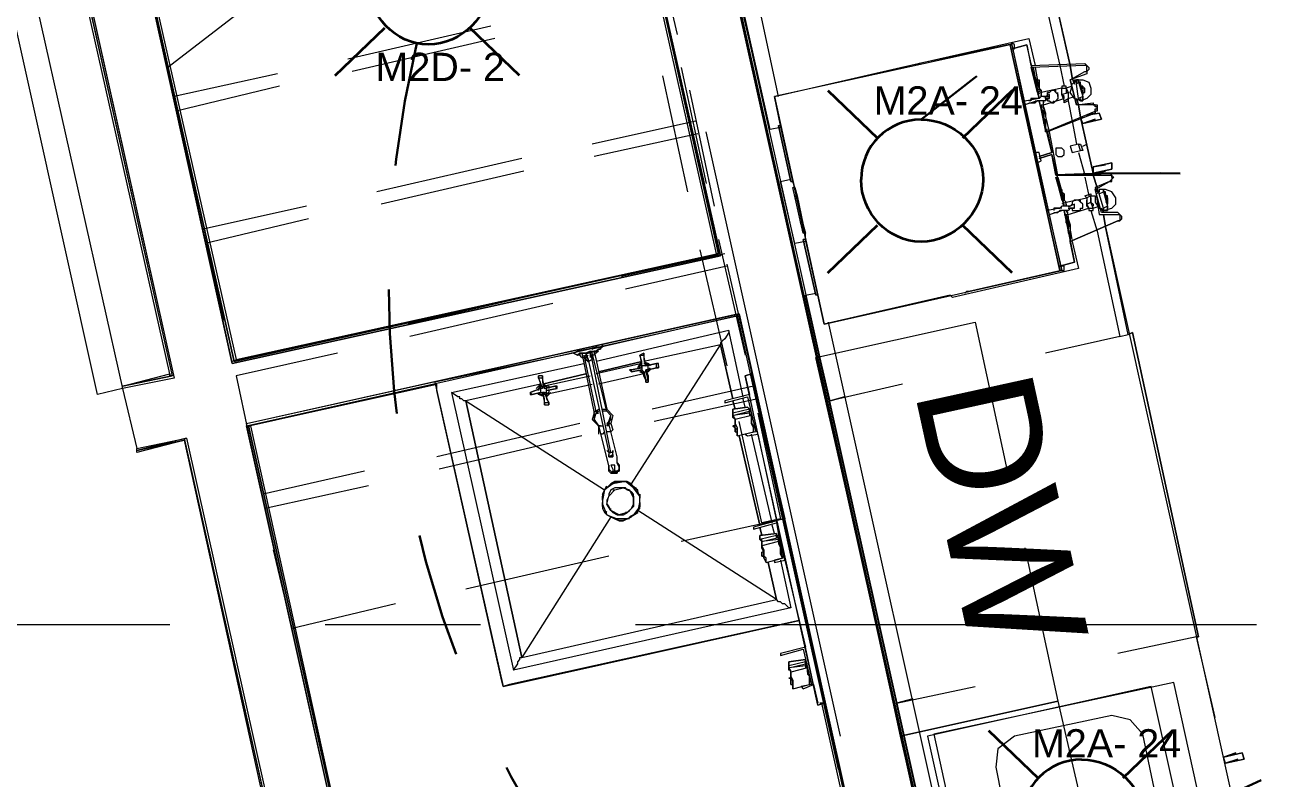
# Model space of a CAD drawing. Header units: millimetres. Extents: x 0.7 to 36.3, y 0.6 to 47.9.
# Drawn here: x 25.939 to 26.948, y 12.315 to 12.922 of the extents above; entities that cross this region are included whole.
import ezdxf

# ---------------------------------------------------------------- set-up
doc = ezdxf.new("R2010")
doc.units = ezdxf.units.MM
doc.header["$LTSCALE"] = 0.007
doc.linetypes.add('HIDDEN', pattern=[9.525, 6.35, -3.175])
doc.layers.add('Dotted', color=1, linetype='HIDDEN', lineweight=30, true_color=0xff0000)
doc.layers.add('PDF_Geometry', color=7, linetype='Continuous', true_color=0x777777)
doc.layers.add('PDF_Text', color=7, linetype='Continuous')
doc.styles.add('PDF Arial', font='arial.ttf')

msp = doc.modelspace()

# ---------------------------------------------------------------- linework, layer by layer
at = {"layer": 'Dotted', "linetype": 'HIDDEN', "lineweight": 30}
for centre, radius, start, end in [((27.3381, 12.0246), 1.0648, 83.4121, 129.5247), ((27.0757, 12.7131), 0.844, 166.6918, 217.6248), ((26.8446, 11.0871), 1.7158, 69.1438, 94.4849), ((26.7719, 12.6417), 0.3655, 280.6884, 331.1521)]:
    msp.add_arc(centre, radius, start, end, dxfattribs=at)
at = {"layer": 'PDF_Geometry', "lineweight": 18}
for points in [[(25.174, 13.4061), (25.1823, 13.3745), (25.469, 13.4378), (25.8606, 13.5244), (26.0589, 12.6378), (26.0173, 12.6295), (26.0289, 12.5812), (26.0689, 12.5895), (26.1789, 12.0962), (26.2273, 12.1062), (26.1173, 12.6012), (26.5139, 12.6895), (26.7322, 11.7045), (26.7856, 11.7162), (26.5606, 12.7245), (26.4023, 13.4345), (26.7639, 13.5145), (26.7489, 13.5844), (26.3873, 13.5028), (26.2039, 14.3344)], [(26.3823, 13.2545), (26.4989, 12.7361), (26.1056, 12.6495), (25.8989, 13.5844), (25.8506, 13.5728), (25.4823, 13.4911), (25.3373, 14.1411), (25.704, 14.2228), (25.684, 14.3128), (25.264, 14.2194), (25.284, 14.1294), (25.289, 14.1311), (25.434, 13.4811), (25.1706, 13.4228), (25.1723, 13.4178)]]:
    msp.add_lwpolyline(points, dxfattribs=at)
at = {"layer": 'PDF_Geometry', "lineweight": 9}
for points in [[(26.5473, 12.8395), (26.5389, 12.8378), (26.4056, 13.4328), (26.7656, 13.5128), (26.7639, 13.5128), (26.7639, 13.5145), (26.4039, 13.4345)], [(25.8973, 13.3611), (25.9223, 13.2528), (25.9423, 13.1611), (26.0589, 12.6378), (26.0173, 12.6295), (26.0173, 12.6312), (26.0556, 12.6412), (26.0556, 12.6395), (26.0573, 12.6395), (26.0173, 12.6312)], [(26.0323, 12.9845), (26.1056, 12.6495), (26.4989, 12.7361), (26.3823, 13.2545), (26.4973, 12.7378), (26.4956, 12.7378), (26.3806, 13.2528)], [(26.0339, 12.9861), (26.1089, 12.6528), (26.1073, 12.6512), (26.0323, 12.9861), (26.1073, 12.6512), (26.1089, 12.6528), (26.4956, 12.7378), (26.4973, 12.7378), (26.3823, 13.2545)], [(25.9406, 13.1611), (26.0573, 12.6395), (26.0556, 12.6395), (26.0556, 12.6412), (25.9406, 13.1528)], [(26.4089, 13.1595), (26.2706, 13.0528), (26.2689, 12.9745), (26.1939, 13.0728), (26.1923, 12.9945), (26.0539, 12.8878), (26.0673, 12.8245)], [(25.9423, 13.1528), (26.0573, 12.6395)], [(26.4423, 13.0078), (26.4639, 12.9145)], [(26.5456, 12.8645), (26.5306, 12.9345), (26.7589, 12.9845), (26.7806, 12.8895), (26.7822, 12.8795), (26.7839, 12.8745), (26.7822, 12.8795), (26.7806, 12.8895), (26.7606, 12.9778), (26.7522, 12.9761)], [(26.6939, 12.9628), (26.7522, 12.9761), (26.7722, 12.8895), (26.7756, 12.8728)], [(26.7789, 11.7395), (26.5156, 12.9311), (26.7806, 11.7412)], [(26.5156, 12.9311), (26.7789, 11.7429), (26.7789, 11.7412)], [(26.5389, 12.8378), (26.5173, 12.9311), (26.7822, 11.7429), (26.5673, 12.7045)], [(26.3139, 12.9211), (26.1989, 12.8945)], [(26.3173, 12.9111), (26.2023, 12.8845)], [(26.5589, 12.7911), (26.5573, 12.7961), (26.5473, 12.8411), (26.5423, 12.8645), (26.6439, 12.8878), (26.7472, 12.9111), (26.7522, 12.8895)], [(26.7339, 12.9028), (26.7356, 12.9028), (26.7356, 12.9045), (26.7356, 12.9061), (26.7339, 12.9078), (26.7322, 12.9061), (26.7306, 12.9061), (26.6589, 12.8911), (26.6556, 12.8895)], [(26.7339, 12.9061), (26.7322, 12.9061)], [(26.7522, 12.8195), (26.7339, 12.9061), (26.7339, 12.9078)], [(26.7506, 12.8878), (26.7556, 12.8628), (26.7456, 12.9061), (26.7339, 12.9028), (26.7456, 12.9061), (26.7489, 12.8895), (26.7922, 12.8911), (26.7939, 12.8895), (26.7956, 12.8878), (26.7956, 12.8861), (26.7939, 12.8845), (26.7939, 12.8828), (26.7806, 12.8778), (26.7856, 12.8578), (26.7989, 12.8595), (26.7989, 12.8578), (26.8006, 12.8578), (26.8022, 12.8578), (26.8022, 12.8561), (26.8022, 12.8545), (26.8022, 12.8528), (26.8006, 12.8528), (26.8006, 12.8511), (26.7622, 12.8361), (26.7656, 12.8195), (26.7556, 12.8161), (26.7656, 12.8195), (26.7556, 12.8611), (26.7606, 12.8361), (26.7606, 12.8378), (26.7606, 12.8361), (26.8006, 12.8528), (26.8006, 12.8545), (26.8022, 12.8545), (26.8022, 12.8561), (26.8006, 12.8561), (26.8006, 12.8578), (26.7989, 12.8578), (26.7856, 12.8578), (26.7806, 12.8778), (26.7922, 12.8845), (26.7939, 12.8845), (26.7939, 12.8861), (26.7939, 12.8878), (26.7939, 12.8895), (26.7922, 12.8895), (26.7489, 12.8878), (26.7539, 12.8678), (26.7572, 12.8695), (26.7572, 12.8678), (26.7539, 12.8661)], [(26.7339, 12.9028), (26.7339, 12.9028)], [(26.4673, 12.8878), (26.4873, 12.7945)], [(26.5556, 12.7961), (26.5456, 12.8411), (26.5473, 12.8411), (26.5423, 12.8645), (26.6439, 12.8878)], [(26.6439, 12.8878), (26.6439, 12.8878)], [(26.7522, 12.8878), (26.7556, 12.8695), (26.7556, 12.8711), (26.7539, 12.8761), (26.7539, 12.8778), (26.7539, 12.8795), (26.7539, 12.8778), (26.7556, 12.8778), (26.7556, 12.8761), (26.7556, 12.8711), (26.7572, 12.8695), (26.7572, 12.8678)], [(26.1423, 12.8828), (26.0589, 12.8645)], [(26.1439, 12.8728), (26.0606, 12.8528)], [(26.4523, 12.8811), (26.4723, 12.7878)], [(26.7539, 12.8795), (26.7539, 12.8795)], [(26.7539, 12.8795), (26.7539, 12.8795)], [(26.7772, 12.8711), (26.7772, 12.8728), (26.7739, 12.8728), (26.7739, 12.8711), (26.7572, 12.8678), (26.7572, 12.8645), (26.7572, 12.8661)], [(26.7822, 12.8745), (26.7856, 12.8778), (26.7906, 12.8778), (26.7956, 12.8761), (26.7972, 12.8711), (26.7972, 12.8661), (26.7939, 12.8628), (26.7889, 12.8611), (26.7839, 12.8628), (26.7806, 12.8678), (26.7822, 12.8728), (26.7772, 12.8711), (26.7772, 12.8695), (26.7772, 12.8678), (26.7789, 12.8678), (26.7789, 12.8661), (26.7789, 12.8645)], [(26.7889, 12.8628), (26.7889, 12.8611), (26.7872, 12.8628), (26.7856, 12.8745), (26.7856, 12.8761), (26.7839, 12.8761), (26.7839, 12.8778), (26.7856, 12.8778), (26.7856, 12.8761)], [(26.7872, 12.8778), (26.7856, 12.8778)], [(26.7856, 12.8745), (26.7872, 12.8761)], [(26.7906, 12.8728), (26.7889, 12.8711), (26.7906, 12.8711), (26.7906, 12.8728), (26.7889, 12.8728), (26.7889, 12.8745), (26.7889, 12.8761), (26.7872, 12.8761), (26.7872, 12.8778), (26.7872, 12.8761), (26.7906, 12.8645), (26.7906, 12.8628), (26.7906, 12.8611), (26.7906, 12.8628), (26.7906, 12.8645), (26.7906, 12.8661), (26.7906, 12.8678), (26.7906, 12.8695)], [(26.7906, 12.8678), (26.7922, 12.8678), (26.7922, 12.8695), (26.7922, 12.8711), (26.7906, 12.8711), (26.7906, 12.8728), (26.7889, 12.8728)], [(26.4739, 12.8695), (26.4939, 12.7761)], [(26.7472, 12.8595), (26.7489, 12.8595), (26.7506, 12.8595), (26.7522, 12.8595), (26.7506, 12.8595), (26.7522, 12.8595), (26.7539, 12.8611), (26.7439, 12.8578), (26.7439, 12.8611), (26.7539, 12.8628)], [(26.7506, 12.8628), (26.7489, 12.8628), (26.7489, 12.8611), (26.7472, 12.8611)], [(26.7639, 12.8628), (26.7639, 12.8661), (26.7606, 12.8645), (26.7589, 12.8645), (26.7572, 12.8645), (26.7556, 12.8628), (26.7539, 12.8628), (26.7522, 12.8628), (26.7539, 12.8628), (26.7522, 12.8628), (26.7506, 12.8628), (26.7522, 12.8628)], [(26.7606, 12.8611), (26.7622, 12.8628), (26.7639, 12.8628), (26.7622, 12.8628), (26.7606, 12.8628), (26.7606, 12.8611), (26.7589, 12.8611), (26.7572, 12.8611), (26.7556, 12.8611), (26.7539, 12.8611)], [(26.7556, 12.8711), (26.7556, 12.8711)], [(26.7572, 12.8578), (26.7589, 12.8578), (26.7756, 12.8628), (26.7756, 12.8645), (26.7739, 12.8661), (26.7739, 12.8678), (26.7739, 12.8695)], [(26.7606, 12.8628), (26.7606, 12.8645), (26.7589, 12.8645), (26.7622, 12.8645), (26.7639, 12.8645)], [(26.7606, 12.8628), (26.7606, 12.8628)], [(26.7622, 12.8645), (26.7622, 12.8661), (26.7622, 12.8678), (26.7639, 12.8678), (26.7656, 12.8695), (26.7672, 12.8695), (26.7689, 12.8678), (26.7706, 12.8661), (26.7706, 12.8645), (26.7706, 12.8628), (26.7689, 12.8611), (26.7672, 12.8595), (26.7672, 12.8611)], [(26.7689, 12.8678), (26.7689, 12.8695), (26.7672, 12.8695), (26.7656, 12.8695), (26.7639, 12.8678), (26.7622, 12.8678), (26.7622, 12.8661)], [(26.7622, 12.8628), (26.7622, 12.8611), (26.7639, 12.8611), (26.7656, 12.8595), (26.7672, 12.8595)], [(26.7706, 12.8645), (26.7706, 12.8661), (26.7706, 12.8678)], [(26.7739, 12.8661), (26.7789, 12.8678)], [(26.7756, 12.8611), (26.7789, 12.8628), (26.7839, 12.8645)], [(26.7989, 12.8078), (26.8089, 12.8095), (26.7989, 12.8078), (26.8139, 12.8111), (26.8139, 12.8061), (26.7989, 12.8028), (26.8089, 12.8045), (26.7989, 12.8028), (26.8139, 12.8061), (26.8139, 12.8111), (26.7989, 12.8078), (26.7989, 12.8028), (26.7889, 12.8478), (26.7872, 12.8578), (26.7856, 12.8628), (26.7872, 12.8578), (26.7889, 12.8478), (26.7989, 12.8028)], [(26.7906, 12.8645), (26.7872, 12.8628)], [(26.7889, 12.8711), (26.7906, 12.8711)], [(26.7906, 12.8678), (26.7906, 12.8678)], [(26.7439, 12.8578), (26.7439, 12.8611)], [(26.7522, 12.8595), (26.7539, 12.8611), (26.7522, 12.8595)], [(26.7522, 12.8611), (26.7539, 12.8611), (26.7556, 12.8611)], [(26.7606, 12.8395), (26.7606, 12.8411), (26.7606, 12.8428), (26.7606, 12.8445), (26.7589, 12.8478), (26.7589, 12.8495), (26.7589, 12.8511), (26.7589, 12.8528), (26.7572, 12.8545), (26.7572, 12.8561), (26.7589, 12.8561), (26.7589, 12.8578), (26.7589, 12.8611), (26.7589, 12.8595)], [(26.7606, 12.8461), (26.7606, 12.8378), (26.7606, 12.8395), (26.7606, 12.8411), (26.7606, 12.8428), (26.7606, 12.8445), (26.7589, 12.8478), (26.7589, 12.8495), (26.7589, 12.8511), (26.7589, 12.8528), (26.7572, 12.8545), (26.7572, 12.8561), (26.7589, 12.8495)], [(26.7706, 12.8011), (26.7639, 12.8361), (26.7589, 12.8561)], [(26.7639, 12.8611), (26.7639, 12.8611)], [(26.7789, 12.8611), (26.7822, 12.8445), (26.7856, 12.8261)], [(26.7889, 12.8611), (26.7906, 12.8611)], [(26.4789, 12.8445), (26.3956, 12.8261)], [(26.7589, 12.8478), (26.7589, 12.8461)], [(26.7589, 12.8445), (26.7589, 12.8428)], [(26.7606, 12.8478), (26.7606, 12.8478)], [(26.7606, 12.8478), (26.7606, 12.8478)], [(26.7906, 12.8428), (26.8006, 12.8461), (26.7906, 12.8428), (26.8056, 12.8461), (26.8039, 12.8511), (26.7939, 12.8495), (26.8039, 12.8511), (26.8056, 12.8461), (26.7906, 12.8428), (26.7889, 12.8478), (26.7906, 12.8478), (26.7889, 12.8478), (26.7906, 12.8478), (26.7889, 12.8478)], [(26.4806, 12.8345), (26.3973, 12.8161)], [(26.5956, 12.3495), (26.4873, 12.8361)], [(26.5456, 12.8411), (26.5556, 12.7961), (26.5573, 12.7961), (26.5673, 12.7495)], [(26.7606, 12.8378), (26.7606, 12.8378)], [(26.7872, 12.8261), (26.7889, 12.8261), (26.7906, 12.8211), (26.7889, 12.8211)], [(26.7906, 12.8245), (26.7939, 12.8261)], [(26.3389, 12.8145), (26.2223, 12.7878)], [(26.7689, 12.8011), (26.7656, 12.8178), (26.7556, 12.8145), (26.7656, 12.8178), (26.7756, 12.7761), (26.7689, 12.7995), (26.7739, 12.7811), (26.7756, 12.7811), (26.7772, 12.7795), (26.7739, 12.7778)], [(26.7872, 12.8195), (26.7922, 12.8011)], [(26.3406, 12.8045), (26.2256, 12.7778)], [(26.7539, 12.8111), (26.7739, 12.7245), (26.7722, 12.7245)], [(26.5673, 12.7478), (26.5589, 12.7461), (26.5473, 12.7961), (26.5556, 12.7978)], [(26.5589, 12.7461), (26.5473, 12.7961)], [(26.7706, 12.7995), (26.7756, 12.7811), (26.7739, 12.7861), (26.7739, 12.7878), (26.7739, 12.7895), (26.7739, 12.7878), (26.7756, 12.7861), (26.7756, 12.7811), (26.7772, 12.7795)], [(26.7922, 12.7995), (26.7956, 12.7845)], [(26.5656, 12.7545), (26.5573, 12.7911)], [(26.5656, 12.7611), (26.5639, 12.7611), (26.5589, 12.7845), (26.5606, 12.7845)], [(26.7739, 12.7895), (26.7739, 12.7895)], [(26.7739, 12.7895), (26.7739, 12.7895)], [(26.7772, 12.7778), (26.7772, 12.7761), (26.7772, 12.7795), (26.7939, 12.7828), (26.7939, 12.7778), (26.7956, 12.7745), (26.7956, 12.7728), (26.7989, 12.7728), (26.7989, 12.7745), (26.7972, 12.7795), (26.7972, 12.7845), (26.8006, 12.7845), (26.8006, 12.7795), (26.8039, 12.7745), (26.8072, 12.7728), (26.8139, 12.7745), (26.8172, 12.7778), (26.8172, 12.7828), (26.8139, 12.7878), (26.8089, 12.7895), (26.8039, 12.7895), (26.8022, 12.7861)], [(26.7972, 12.7828), (26.7972, 12.7811), (26.7972, 12.7795), (26.7989, 12.7778), (26.7989, 12.7761)], [(26.8072, 12.7895), (26.8039, 12.7895)], [(26.8106, 12.7761), (26.8072, 12.7745), (26.8039, 12.7861), (26.8039, 12.7878), (26.8039, 12.7895), (26.8039, 12.7878)], [(26.8039, 12.7861), (26.8072, 12.7878)], [(26.8089, 12.7828), (26.8106, 12.7845), (26.8089, 12.7845), (26.8089, 12.7861), (26.8089, 12.7878), (26.8072, 12.7878), (26.8072, 12.7895), (26.8072, 12.7878), (26.8106, 12.7761), (26.8106, 12.7745), (26.8106, 12.7728), (26.8106, 12.7745), (26.8106, 12.7761), (26.8106, 12.7778), (26.8106, 12.7795), (26.8089, 12.7795)], [(26.8089, 12.7845), (26.8089, 12.7845)], [(26.8106, 12.7795), (26.8106, 12.7811), (26.8106, 12.7828), (26.8106, 12.7845), (26.8089, 12.7845)], [(26.8089, 12.7828), (26.8089, 12.7828)], [(26.0773, 12.7778), (26.0989, 12.6845)], [(26.1656, 12.7761), (26.0823, 12.7578)], [(26.7972, 12.7728), (26.8022, 12.7561), (26.8206, 12.6712), (26.7606, 12.6578)], [(26.7839, 12.7745), (26.7839, 12.7778), (26.7806, 12.7761), (26.7789, 12.7761), (26.7772, 12.7761), (26.7739, 12.7761), (26.7722, 12.7745), (26.7622, 12.7728)], [(26.7639, 12.7695), (26.7739, 12.7728), (26.7722, 12.7728), (26.7739, 12.7728), (26.7722, 12.7728), (26.7706, 12.7711), (26.7722, 12.7728)], [(26.7739, 12.7745), (26.7722, 12.7745), (26.7706, 12.7745), (26.7722, 12.7745), (26.7706, 12.7745), (26.7689, 12.7745), (26.7672, 12.7745), (26.7672, 12.7728)], [(26.7789, 12.7745), (26.7822, 12.7745), (26.7839, 12.7745), (26.7806, 12.7745), (26.7789, 12.7728), (26.7772, 12.7728), (26.7756, 12.7728), (26.7739, 12.7728)], [(26.7756, 12.7695), (26.7789, 12.7695), (26.7956, 12.7745), (26.7939, 12.7761), (26.7939, 12.7778), (26.7939, 12.7795), (26.7939, 12.7811)], [(26.7756, 12.7811), (26.7756, 12.7811)], [(26.7806, 12.7495), (26.7806, 12.7511), (26.7806, 12.7528), (26.7806, 12.7545), (26.7789, 12.7578), (26.7789, 12.7595), (26.7789, 12.7611), (26.7772, 12.7628), (26.7772, 12.7661), (26.7772, 12.7678), (26.7789, 12.7678), (26.7789, 12.7695), (26.7772, 12.7728), (26.7789, 12.7711)], [(26.7906, 12.7761), (26.7906, 12.7778), (26.7889, 12.7795), (26.7872, 12.7811), (26.7856, 12.7811), (26.7839, 12.7811), (26.7822, 12.7795), (26.7822, 12.7778), (26.7806, 12.7761), (26.7789, 12.7761)], [(26.7806, 12.7761), (26.7789, 12.7761), (26.7806, 12.7761)], [(26.7806, 12.7745), (26.7789, 12.7745), (26.7806, 12.7745)], [(26.7822, 12.7745), (26.7822, 12.7728), (26.7839, 12.7728), (26.7856, 12.7728), (26.7872, 12.7728), (26.7889, 12.7728), (26.7889, 12.7745), (26.7906, 12.7745), (26.7906, 12.7761), (26.7906, 12.7778), (26.7889, 12.7795), (26.7889, 12.7811), (26.7872, 12.7811), (26.7856, 12.7811), (26.7839, 12.7811), (26.7822, 12.7795), (26.7822, 12.7778), (26.7806, 12.7761)], [(26.7822, 12.7728), (26.7839, 12.7728)], [(26.7872, 12.7728), (26.7872, 12.7728)], [(26.7939, 12.7778), (26.7972, 12.7795)], [(26.7956, 12.7745), (26.7989, 12.7745), (26.8039, 12.7761)], [(26.8072, 12.7745), (26.8072, 12.7728), (26.8072, 12.7745)], [(26.8072, 12.7728), (26.8106, 12.7728)], [(26.8106, 12.7811), (26.8089, 12.7811)], [(26.1673, 12.7661), (26.0839, 12.7461)], [(26.7672, 12.7711), (26.7689, 12.7711), (26.7706, 12.7711)], [(26.7789, 12.7595), (26.7789, 12.7578), (26.7806, 12.7511), (26.7806, 12.7528), (26.7806, 12.7545), (26.7789, 12.7578), (26.7789, 12.7595), (26.7789, 12.7611), (26.7772, 12.7628), (26.7772, 12.7661), (26.7772, 12.7678), (26.7789, 12.7611)], [(26.7822, 12.7495), (26.7789, 12.7678)], [(26.7789, 12.7661), (26.7789, 12.7661)], [(26.8206, 12.6712), (26.8272, 12.6728), (26.8089, 12.7595), (26.8072, 12.7695), (26.8089, 12.7595), (27.0222, 11.7979)], [(26.5673, 12.7511), (26.5673, 12.7545)], [(26.7789, 12.7561), (26.7789, 12.7545)], [(26.7806, 12.7578), (26.7806, 12.7578)], [(26.7806, 12.7578), (26.7806, 12.7578)], [(26.4973, 12.7495), (26.5189, 12.6562)], [(26.6839, 12.7045), (26.5823, 12.6812), (26.5773, 12.7045), (26.5673, 12.7495), (26.5656, 12.7495), (26.5756, 12.7045), (26.5656, 12.7495)], [(26.7822, 12.7478), (26.7872, 12.7261), (26.6856, 12.7028), (26.6839, 12.7045), (26.5823, 12.6812), (26.5773, 12.7045), (26.5756, 12.7045)], [(26.1073, 12.6512), (26.4973, 12.7378), (26.1073, 12.6512)], [(26.5023, 12.7378), (26.4189, 12.7195)], [(26.4823, 12.7411), (26.5039, 12.6478)], [(26.5039, 12.7278), (26.4223, 12.7095)], [(26.5039, 12.7295), (26.5256, 12.6362)], [(26.6956, 12.7061), (26.6972, 12.7078), (26.6989, 12.7078), (26.7722, 12.7245), (26.7739, 12.7245), (26.7756, 12.7245), (26.7756, 12.7261), (26.7756, 12.7278), (26.7739, 12.7278), (26.7722, 12.7278), (26.7739, 12.7278)], [(26.7739, 12.7245), (26.7739, 12.7245)], [(26.3623, 12.7078), (26.2473, 12.6812)], [(26.6456, 12.6328), (26.5873, 12.6195), (26.5673, 12.7045), (26.5756, 12.7061)], [(26.3639, 12.6978), (26.2489, 12.6712)], [(26.1173, 12.6012), (26.5123, 12.6895), (26.5123, 12.6878)], [(26.2273, 12.1062), (26.1173, 12.5995), (26.5123, 12.6878), (26.3956, 12.6612), (26.3989, 12.6628), (26.4039, 12.6628), (26.3989, 12.6628), (26.3923, 12.6612), (26.3839, 12.6595), (26.3806, 12.6578), (26.3839, 12.6595), (26.3923, 12.6612), (26.3856, 12.6595), (26.3806, 12.6578), (26.3839, 12.6562)], [(26.3356, 11.6262), (26.3089, 11.7412), (26.3339, 11.6262), (26.7306, 11.7145), (26.5956, 12.3228), (26.5139, 12.6878)], [(26.5956, 12.3228), (26.5939, 12.3228), (26.5123, 12.6895)], [(26.6039, 12.5312), (26.5756, 12.6545), (26.7039, 12.6828), (26.7306, 12.5595)], [(26.5856, 12.6828), (26.7939, 11.7462)], [(26.5173, 12.6228), (26.5056, 12.6762), (26.3989, 12.6512)], [(26.5056, 12.6762), (26.5056, 12.6745), (26.5023, 12.6695), (26.5006, 12.6678), (26.4989, 12.6662), (26.4989, 12.6645), (26.4373, 12.6512), (26.4406, 12.6495), (26.4423, 12.6478)], [(26.1889, 12.6695), (26.1056, 12.6512)], [(26.3539, 12.6328), (26.2939, 12.6195), (26.4056, 12.5478), (26.4073, 12.5495), (26.4106, 12.5528), (26.4139, 12.5545), (26.4173, 12.5545), (26.4206, 12.5545), (26.4239, 12.5545), (26.4273, 12.5528), (26.4989, 12.6645)], [(26.3889, 12.6578), (26.3906, 12.6578), (26.3923, 12.6578), (26.3939, 12.6595), (26.3956, 12.6595), (26.3973, 12.6595), (26.4006, 12.6595), (26.3973, 12.6595), (26.3923, 12.6578), (26.3873, 12.6578), (26.3839, 12.6562), (26.3873, 12.6578), (26.3889, 12.6578), (26.3856, 12.6578), (26.3839, 12.6562), (26.3856, 12.6578), (26.3923, 12.6578), (26.3989, 12.6595), (26.4006, 12.6612), (26.3989, 12.6595), (26.3973, 12.6595), (26.4073, 12.6128), (26.4123, 12.6078), (26.4106, 12.6012), (26.4123, 12.5962), (26.4106, 12.5945), (26.4089, 12.5945), (26.4073, 12.5945)], [(26.4039, 12.6645), (26.4023, 12.6612), (26.4006, 12.6612), (26.4023, 12.6612), (26.4023, 12.6628)], [(26.5473, 12.4912), (26.5556, 12.4528), (26.5539, 12.4528), (26.5506, 12.4562), (26.5489, 12.4562), (26.5473, 12.4578), (26.5456, 12.4578), (26.5439, 12.4595), (26.5373, 12.4895), (26.5439, 12.4595), (26.4323, 12.5312), (26.4339, 12.5328), (26.4339, 12.5362), (26.4339, 12.5395), (26.4339, 12.5428), (26.4323, 12.5462), (26.4323, 12.5478), (26.4289, 12.5495), (26.4273, 12.5528), (26.4989, 12.6645), (26.4373, 12.6512)], [(26.1906, 12.6578), (26.1089, 12.6395), (26.1289, 12.5462)], [(26.3806, 12.6578), (26.2689, 12.6345), (26.3239, 12.3895), (26.5623, 12.4428), (26.3289, 12.3912), (26.3239, 12.3895), (26.3223, 12.3962), (26.2706, 12.6278), (26.2706, 12.6328), (26.1189, 12.5995), (26.1206, 12.5995), (26.2289, 12.1078)], [(26.3873, 12.6545), (26.3856, 12.6562), (26.3839, 12.6562), (26.3806, 12.6578), (26.3789, 12.6578)], [(26.3873, 12.6578), (26.3973, 12.6095), (26.3956, 12.6045), (26.4006, 12.5995), (26.4006, 12.5928)], [(26.3906, 12.6562), (26.3889, 12.6545), (26.3873, 12.6545), (26.3906, 12.6545), (26.3923, 12.6562)], [(26.3889, 12.6578), (26.3889, 12.6578)], [(26.3889, 12.6562), (26.3989, 12.6095), (26.4006, 12.6095)], [(26.3923, 12.6512), (26.3923, 12.6528), (26.3906, 12.6578), (26.3923, 12.6528), (26.4089, 12.5778), (26.4106, 12.5778), (26.3956, 12.6528), (26.3923, 12.6512), (26.3956, 12.6528), (26.3939, 12.6595), (26.3939, 12.6545)], [(26.3906, 12.6578), (26.3939, 12.6595), (26.3906, 12.6578)], [(26.3939, 12.6595), (26.3939, 12.6578), (26.3923, 12.6578), (26.3906, 12.6578)], [(26.4006, 12.6595), (26.3989, 12.6578), (26.3973, 12.6578), (26.3973, 12.6562), (26.3939, 12.6562)], [(26.3956, 12.6595), (26.3956, 12.6595)], [(26.4073, 12.6012), (26.4089, 12.6012), (26.4106, 12.6012), (26.4089, 12.6012), (26.4073, 12.6012), (26.4089, 12.6028), (26.4106, 12.6078), (26.4073, 12.6112), (26.3956, 12.6578)], [(26.4323, 12.6462), (26.4356, 12.6512), (26.4006, 12.6428), (26.4356, 12.6512)], [(26.4373, 12.6578), (26.4339, 12.6562), (26.4356, 12.6478), (26.4356, 12.6462), (26.4273, 12.6445), (26.4256, 12.6445), (26.4273, 12.6445), (26.4356, 12.6462), (26.4356, 12.6478), (26.4356, 12.6512), (26.4339, 12.6562), (26.4373, 12.6562)], [(26.2823, 12.6262), (26.3889, 12.6495)], [(26.3556, 12.6328), (26.3906, 12.6412), (26.3556, 12.6328), (26.3606, 12.6312), (26.3606, 12.6295)], [(26.4356, 12.6495), (26.3989, 12.6412)], [(26.4356, 12.6428), (26.4373, 12.6428), (26.4373, 12.6412), (26.4006, 12.6328)], [(26.4256, 12.6445), (26.4273, 12.6428), (26.4356, 12.6445), (26.4273, 12.6428), (26.4273, 12.6445)], [(26.4339, 12.6445), (26.4356, 12.6428), (26.4373, 12.6428), (26.4373, 12.6412), (26.4339, 12.6428)], [(26.4389, 12.6478), (26.4373, 12.6478)], [(26.4373, 12.6428), (26.4373, 12.6428)], [(26.4389, 12.6428), (26.4406, 12.6428), (26.4406, 12.6445), (26.4423, 12.6462)], [(26.4423, 12.6445), (26.4389, 12.6412)], [(26.4473, 12.6462), (26.4473, 12.6495)], [(26.4489, 12.6478), (26.4489, 12.6495)], [(26.0173, 12.6312), (26.0573, 12.6395), (26.0173, 12.6312)], [(26.0173, 12.6312), (26.0173, 12.6312)], [(26.3506, 12.6295), (26.3539, 12.6328), (26.2939, 12.6195), (26.3389, 12.4128), (26.2939, 12.6195), (26.4056, 12.5478), (26.4039, 12.5445), (26.4039, 12.5412), (26.4039, 12.5395), (26.4039, 12.5362), (26.4039, 12.5328), (26.4056, 12.5295), (26.4073, 12.5278), (26.4106, 12.5262), (26.3389, 12.4128)], [(26.3556, 12.6395), (26.3523, 12.6395)], [(26.3573, 12.6295), (26.3573, 12.6312), (26.3556, 12.6312), (26.3556, 12.6295), (26.3539, 12.6295), (26.3539, 12.6345), (26.3523, 12.6378), (26.3523, 12.6395), (26.3523, 12.6378), (26.3556, 12.6295)], [(26.3523, 12.6278), (26.3523, 12.6295), (26.3539, 12.6312), (26.3556, 12.6312), (26.3939, 12.6395)], [(26.3556, 12.6378), (26.3523, 12.6378)], [(26.3573, 12.6228), (26.3523, 12.6245), (26.3523, 12.6262), (26.3539, 12.6245), (26.3556, 12.6245), (26.3573, 12.6245), (26.3956, 12.6328)], [(26.3523, 12.6295), (26.3539, 12.6312)], [(26.3656, 12.6312), (26.3673, 12.6295), (26.3673, 12.6312)], [(26.4406, 12.6362), (26.4389, 12.6362)], [(26.4389, 12.6345), (26.4406, 12.6345)], [(26.5256, 12.6312), (26.4439, 12.6128)], [(26.5773, 12.3745), (26.5189, 12.6395), (26.5223, 12.6245), (26.5023, 12.6195), (26.5023, 12.6178), (26.5206, 12.6228), (26.5273, 12.5945), (26.5189, 12.5928), (26.5206, 12.5912), (26.5289, 12.5928), (26.5439, 12.5228), (26.5256, 12.5178), (26.5256, 12.5162), (26.5439, 12.5212), (26.5489, 12.4928), (26.5423, 12.4912), (26.5423, 12.4895), (26.5506, 12.4912), (26.5673, 12.4212), (26.5473, 12.4162), (26.5473, 12.4145), (26.5656, 12.4195), (26.5723, 12.3912), (26.5639, 12.3895), (26.5656, 12.3878), (26.5739, 12.3912), (26.5773, 12.3762)], [(26.2939, 12.6195), (26.2923, 12.6195), (26.2906, 12.6212), (26.2889, 12.6212), (26.2889, 12.6228), (26.2873, 12.6228), (26.2823, 12.6262), (26.3323, 12.4028)], [(26.3473, 12.6245), (26.3539, 12.6262), (26.3473, 12.6245), (26.3456, 12.6245), (26.3473, 12.6245), (26.3456, 12.6262), (26.3539, 12.6295), (26.3456, 12.6262), (26.3456, 12.6245)], [(26.3606, 12.6278), (26.3606, 12.6262), (26.3589, 12.6245), (26.3573, 12.6245), (26.3556, 12.6245), (26.3539, 12.6245), (26.3523, 12.6262), (26.3539, 12.6245), (26.3556, 12.6245), (26.3573, 12.6245), (26.3589, 12.6245), (26.3606, 12.6262)], [(26.3539, 12.6295), (26.3539, 12.6295)], [(26.3539, 12.6295), (26.3539, 12.6295)], [(26.3556, 12.6245), (26.3539, 12.6245)], [(26.3556, 12.6262), (26.3556, 12.6262)], [(26.3573, 12.6262), (26.3556, 12.6262), (26.3589, 12.6262)], [(26.3573, 12.6295), (26.3573, 12.6295)], [(26.3589, 12.6278), (26.3673, 12.6295), (26.3589, 12.6278)], [(26.3589, 12.6262), (26.3589, 12.6262)], [(26.3623, 12.6262), (26.3589, 12.6228)], [(26.5289, 12.6212), (26.4456, 12.6028)], [(26.5189, 12.6145), (26.5173, 12.6212)], [(26.5989, 12.6228), (26.5873, 12.6195), (26.5989, 12.6228)], [(26.3606, 12.6178), (26.3573, 12.6178)], [(26.3573, 12.6162), (26.3606, 12.6162)], [(26.3973, 12.6095), (26.3973, 12.6112), (26.3989, 12.6112), (26.4006, 12.6112), (26.3973, 12.6078), (26.3973, 12.6045), (26.4006, 12.5995), (26.4039, 12.5995)], [(26.4023, 12.5995), (26.4006, 12.5995), (26.3973, 12.6045), (26.3989, 12.6095), (26.4006, 12.6112)], [(26.3989, 12.6112), (26.4006, 12.6128)], [(26.4039, 12.6128), (26.4056, 12.6128), (26.4073, 12.6128)], [(26.4089, 12.5995), (26.4073, 12.5995), (26.4106, 12.6045), (26.4106, 12.6078), (26.4073, 12.6112), (26.4039, 12.6112)], [(26.5223, 12.6128), (26.5089, 12.6095)], [(26.5223, 12.6095), (26.5089, 12.6078), (26.5223, 12.6112), (26.5239, 12.6112)], [(26.5223, 12.6128), (26.5223, 12.6128)], [(26.5223, 12.6128), (26.5223, 12.6112), (26.5223, 12.6128)], [(26.3856, 12.6012), (26.2706, 12.5745)], [(26.4006, 12.5995), (26.4073, 12.5728), (26.4089, 12.5662), (26.4089, 12.5645), (26.4106, 12.5628), (26.4123, 12.5612), (26.4139, 12.5612), (26.4139, 12.5628), (26.4156, 12.5628), (26.4173, 12.5645), (26.4173, 12.5662), (26.4156, 12.5695), (26.4156, 12.5745), (26.4089, 12.6012)], [(26.5239, 12.6078), (26.5106, 12.6045)], [(26.5289, 12.6095), (26.5473, 12.5245), (26.5323, 12.5212), (26.5139, 12.6028)], [(26.3873, 12.5912), (26.2723, 12.5645)], [(26.4006, 12.5995), (26.4006, 12.5995)], [(26.4023, 12.5978), (26.4023, 12.5978)], [(26.4056, 12.5945), (26.4039, 12.5928), (26.4023, 12.5928)], [(26.4106, 12.5945), (26.4123, 12.5962)], [(26.5106, 12.5995), (26.5089, 12.5995)], [(26.5106, 12.5945), (26.5123, 12.5945)], [(26.5123, 12.5912), (26.5256, 12.5945)], [(26.5406, 12.5212), (26.5239, 12.5928)], [(26.5256, 12.5995), (26.5256, 12.5995)], [(26.5256, 12.5995), (26.5256, 12.5978), (26.5256, 12.5995)], [(26.5256, 12.5978), (26.5256, 12.5978)], [(26.0673, 12.5878), (26.0289, 12.5795)], [(26.0689, 12.5895), (26.1789, 12.0962), (26.1773, 12.0962), (26.0673, 12.5895)], [(26.0689, 12.5895), (26.0689, 12.5895)], [(26.5356, 12.5895), (26.5506, 12.5245), (26.4673, 12.5062)], [(26.4123, 12.5762), (26.4123, 12.5745), (26.4106, 12.5745), (26.4089, 12.5745), (26.4089, 12.5762), (26.4089, 12.5745), (26.4123, 12.5745)], [(26.4089, 12.5745), (26.4089, 12.5745)], [(26.4089, 12.5745), (26.4089, 12.5745)], [(26.4123, 12.5762), (26.4123, 12.5762)], [(26.2123, 12.5628), (26.1306, 12.5445)], [(26.4123, 12.5645), (26.4123, 12.5628), (26.4123, 12.5612), (26.4156, 12.5628), (26.4139, 12.5628), (26.4139, 12.5645), (26.4139, 12.5678), (26.4123, 12.5678), (26.4106, 12.5678), (26.4123, 12.5645), (26.4123, 12.5628), (26.4123, 12.5612), (26.4123, 12.5628), (26.4139, 12.5628), (26.4156, 12.5628), (26.4139, 12.5628), (26.4139, 12.5645)], [(26.2156, 12.5512), (26.1323, 12.5328)], [(26.4039, 12.5445), (26.4073, 12.5512)], [(26.4089, 12.5512), (26.4106, 12.5528)], [(26.4123, 12.5528), (26.4156, 12.5545), (26.4223, 12.5545)], [(26.4239, 12.5545), (26.4306, 12.5495), (26.4323, 12.5462)], [(26.4039, 12.5395), (26.4039, 12.5428)], [(26.4123, 12.5478), (26.4139, 12.5478)], [(26.4189, 12.5495), (26.4206, 12.5495)], [(26.4239, 12.5478), (26.4256, 12.5478)], [(26.4289, 12.5428), (26.4289, 12.5412), (26.4289, 12.5395)], [(26.4339, 12.5445), (26.4339, 12.5428), (26.4339, 12.5412)], [(26.4039, 12.5345), (26.4039, 12.5362), (26.4039, 12.5378)], [(26.4073, 12.5295), (26.4056, 12.5312)], [(26.4106, 12.5312), (26.4106, 12.5328)], [(26.4339, 12.5378), (26.4339, 12.5345), (26.4289, 12.5278), (26.4256, 12.5262)], [(26.4289, 12.5345), (26.4273, 12.5328)], [(26.4256, 12.5245), (26.4223, 12.5245), (26.4139, 12.5245), (26.4073, 12.5278)], [(26.4189, 12.5278), (26.4173, 12.5278)], [(26.4239, 12.5295), (26.4223, 12.5295)], [(26.5456, 12.5112), (26.5439, 12.5112), (26.5306, 12.5078)], [(26.5423, 12.5128), (26.5406, 12.5195)], [(26.5456, 12.5078), (26.5323, 12.5062), (26.5456, 12.5095)], [(26.5456, 12.5062), (26.5323, 12.5028)], [(26.5456, 12.5095), (26.5456, 12.5095)], [(26.7439, 12.5012), (26.7706, 12.3778), (26.6439, 12.3495), (26.6173, 12.4728)], [(26.2373, 12.4562), (26.1539, 12.4362), (26.1389, 12.4995)], [(26.4089, 12.4945), (26.2939, 12.4678)], [(26.5339, 12.4978), (26.5323, 12.4978)], [(26.5339, 12.4928), (26.5339, 12.4928)], [(26.5356, 12.4895), (26.5489, 12.4928)], [(26.5489, 12.4978), (26.5473, 12.4978)], [(26.5473, 12.4978), (26.5473, 12.4962), (26.5473, 12.4978)], [(26.5473, 12.4962), (26.5489, 12.4962)], [(26.5556, 12.4528), (26.3323, 12.4028), (26.3356, 12.4078), (26.3356, 12.4095), (26.3373, 12.4112), (26.3373, 12.4128), (26.3389, 12.4128), (26.5439, 12.4595)], [(25.5556, 12.4395), (26.0556, 12.4395)], [(26.1806, 12.4395), (26.3056, 12.4395)], [(26.4306, 12.4395), (26.9306, 12.4395)], [(26.8972, 12.3645), (26.8822, 12.4295), (26.8189, 12.4162)], [(26.5673, 12.4095), (26.5539, 12.4062)], [(26.5673, 12.4095), (26.5673, 12.4095)], [(26.5673, 12.4095), (26.5673, 12.4078), (26.5673, 12.4095)], [(26.5673, 12.4062), (26.5539, 12.4045), (26.5673, 12.4078), (26.5689, 12.4078)], [(26.5689, 12.4045), (26.5556, 12.4012)], [(26.5556, 12.3962), (26.5539, 12.3962)], [(26.5556, 12.3912), (26.5573, 12.3912)], [(26.5573, 12.3878), (26.5706, 12.3912)], [(26.5706, 12.3962), (26.5706, 12.3962)], [(26.5706, 12.3962), (26.5706, 12.3945), (26.5706, 12.3962)], [(26.5706, 12.3945), (26.5706, 12.3945)], [(26.7822, 11.7429), (26.6406, 12.3762), (26.7039, 12.3895)], [(26.7239, 11.7312), (26.3323, 11.6429), (26.7256, 11.7295), (26.5823, 12.3762), (26.7289, 11.7145)], [(26.7239, 11.7295), (26.5806, 12.3762)], [(26.6722, 12.2262), (26.6439, 12.3495), (26.7706, 12.3778), (26.7989, 12.2545)], [(26.7322, 12.2645), (26.7439, 12.2145), (26.7539, 12.2028), (26.7689, 12.1995), (26.8472, 12.2162), (26.8606, 12.2262), (26.8622, 12.2412), (26.8389, 12.3512), (26.8289, 12.3628), (26.8139, 12.3662), (26.7356, 12.3495), (26.7222, 12.3395), (26.7206, 12.3245), (26.7306, 12.2745)], [(26.9056, 12.3278), (26.9156, 12.3312), (26.9056, 12.3278), (26.9206, 12.3312), (26.9189, 12.3362), (26.9039, 12.3328)]]:
    msp.add_lwpolyline(points, dxfattribs=at)
at = {"layer": 'PDF_Geometry', "lineweight": 13}
for points in [[(25.9973, 12.6245), (25.9156, 12.9911), (25.9356, 12.9945), (26.0173, 12.6295)], [(26.7322, 12.9061), (26.7722, 12.7245), (26.7739, 12.7245), (26.7339, 12.9061), (26.7322, 12.9061), (26.5423, 12.8645), (26.5823, 12.6812), (26.7739, 12.7245), (26.7722, 12.7245), (26.7322, 12.9061), (26.7339, 12.9061)], [(26.7689, 12.8195), (26.7689, 12.8178), (26.7706, 12.8161), (26.7722, 12.8161), (26.7739, 12.8161), (26.7756, 12.8178), (26.7756, 12.8195), (26.7756, 12.8211), (26.7739, 12.8228), (26.7722, 12.8228), (26.7706, 12.8228), (26.7689, 12.8228), (26.7689, 12.8211)], [(26.7872, 12.8261), (26.7806, 12.8245), (26.7822, 12.8195), (26.7889, 12.8211)], [(26.7522, 12.8195), (26.7539, 12.8111), (26.7572, 12.8128), (26.7556, 12.8195)]]:
    msp.add_lwpolyline(points, close=True, dxfattribs=at)
at = {"layer": 'PDF_Geometry', "lineweight": 35}
for points in [[(26.1887, 12.8814), (26.2287, 12.9197)], [(26.337, 12.8814), (26.297, 12.9197)], [(26.5854, 12.8693), (26.6254, 12.831)], [(26.7338, 12.8693), (26.6938, 12.831)], [(26.5854, 12.7226), (26.6254, 12.761)], [(26.7338, 12.7226), (26.6938, 12.761)], [(26.7147, 12.3541), (26.7547, 12.3158)], [(26.863, 12.3541), (26.823, 12.3158)]]:
    msp.add_lwpolyline(points, dxfattribs=at)
at = {"layer": 'PDF_Geometry', "lineweight": 9}
for points in [[(26.7906, 12.8695), (26.7906, 12.8678), (26.7906, 12.8661), (26.7889, 12.8728), (26.7889, 12.8745), (26.7889, 12.8728), (26.7906, 12.8728), (26.7906, 12.8711)], [(26.7789, 12.8611), (26.7756, 12.8595), (26.7756, 12.8611), (26.7739, 12.8661), (26.7739, 12.8711), (26.7772, 12.8711), (26.7789, 12.8678), (26.7789, 12.8628)], [(26.7622, 12.8378), (26.7606, 12.8378), (26.7606, 12.8395), (26.7606, 12.8428), (26.7606, 12.8445), (26.7589, 12.8478), (26.7589, 12.8495), (26.7589, 12.8528), (26.7572, 12.8545), (26.7572, 12.8561), (26.7572, 12.8578), (26.7572, 12.8561), (26.7572, 12.8545), (26.7589, 12.8528), (26.7589, 12.8495), (26.7589, 12.8478), (26.7606, 12.8445), (26.7606, 12.8428), (26.7606, 12.8395), (26.7606, 12.8378)], [(26.7589, 12.8561), (26.7606, 12.8511), (26.7606, 12.8495), (26.7606, 12.8478), (26.7606, 12.8495), (26.7606, 12.8511)], [(26.7989, 12.8511), (26.7939, 12.8495)], [(26.7806, 12.7478), (26.8189, 12.7645), (26.8206, 12.7645), (26.8222, 12.7661), (26.8222, 12.7678), (26.8206, 12.7695), (26.8189, 12.7711), (26.8056, 12.7711), (26.8006, 12.7895), (26.8122, 12.7961), (26.8139, 12.7961), (26.8139, 12.7978), (26.8156, 12.7995), (26.8139, 12.7995), (26.8139, 12.8011), (26.8122, 12.8028), (26.8106, 12.8028), (26.7689, 12.8011), (26.8106, 12.8011), (26.8122, 12.8011), (26.8139, 12.8011), (26.8139, 12.7995), (26.8139, 12.7978), (26.8122, 12.7961), (26.8006, 12.7911), (26.8039, 12.7695), (26.8189, 12.7695), (26.8206, 12.7695), (26.8206, 12.7678), (26.8206, 12.7661), (26.8206, 12.7645), (26.8189, 12.7645)], [(26.7989, 12.8011), (26.8022, 12.7911), (26.8022, 12.7878), (26.8022, 12.7911)], [(26.5573, 12.7911), (26.5589, 12.7911), (26.5606, 12.7845), (26.5656, 12.7611), (26.5673, 12.7545), (26.5656, 12.7545)], [(26.7972, 12.7861), (26.7972, 12.7845), (26.7939, 12.7828), (26.7922, 12.7845)], [(26.8106, 12.7811), (26.8106, 12.7795), (26.8106, 12.7778), (26.8089, 12.7845), (26.8089, 12.7861), (26.8089, 12.7845), (26.8089, 12.7828), (26.8106, 12.7828)], [(26.7756, 12.7728), (26.7839, 12.7311), (26.7722, 12.7278), (26.7839, 12.7311), (26.7806, 12.7478), (26.7806, 12.7495)], [(26.8056, 12.7745), (26.8072, 12.7711)], [(26.7806, 12.7495), (26.7806, 12.7511), (26.7806, 12.7528), (26.7806, 12.7545), (26.7789, 12.7561), (26.7789, 12.7595), (26.7789, 12.7611), (26.7772, 12.7645), (26.7772, 12.7661), (26.7772, 12.7678), (26.7772, 12.7695), (26.7772, 12.7678), (26.7772, 12.7661), (26.7772, 12.7645), (26.7789, 12.7611), (26.7789, 12.7595), (26.7789, 12.7561), (26.7806, 12.7545), (26.7806, 12.7528), (26.7806, 12.7511)], [(26.7806, 12.7611), (26.7789, 12.7661), (26.7789, 12.7678), (26.7789, 12.7661), (26.7806, 12.7611), (26.7806, 12.7595), (26.7806, 12.7578), (26.7806, 12.7595)], [(26.8822, 12.4295), (26.8839, 12.4295), (26.8306, 12.6745), (26.8272, 12.6728), (26.8306, 12.6745), (26.8839, 12.4295)], [(26.3923, 12.6578), (26.3989, 12.6595), (26.4006, 12.6612), (26.3989, 12.6595)], [(26.3956, 12.6612), (26.3989, 12.6628), (26.4023, 12.6628), (26.3989, 12.6628)], [(26.5089, 12.6212), (26.4989, 12.6645)], [(26.3923, 12.6578), (26.3856, 12.6578), (26.3839, 12.6562), (26.3856, 12.6578)], [(26.3906, 12.6528), (26.3906, 12.6545), (26.3906, 12.6528), (26.3923, 12.6512)], [(26.3956, 12.6545), (26.3956, 12.6528), (26.3956, 12.6545), (26.3939, 12.6562), (26.3956, 12.6562)], [(26.4389, 12.6478), (26.4373, 12.6562), (26.4373, 12.6578), (26.4373, 12.6562), (26.4373, 12.6528)], [(26.4356, 12.6495), (26.4339, 12.6478), (26.4339, 12.6462), (26.4339, 12.6478)], [(26.4406, 12.6462), (26.4406, 12.6478), (26.4389, 12.6478), (26.4373, 12.6478), (26.4356, 12.6478), (26.4356, 12.6462), (26.4356, 12.6445), (26.4373, 12.6428), (26.4389, 12.6428), (26.4389, 12.6445), (26.4406, 12.6445)], [(26.4406, 12.6478), (26.4406, 12.6495), (26.4389, 12.6495), (26.4373, 12.6495), (26.4389, 12.6495)], [(26.4373, 12.6495), (26.4389, 12.6495), (26.4406, 12.6495), (26.4406, 12.6478), (26.4406, 12.6495), (26.4389, 12.6495)], [(26.4373, 12.6428), (26.4389, 12.6362), (26.4389, 12.6345), (26.4389, 12.6362), (26.4373, 12.6395)], [(26.4389, 12.6478), (26.4473, 12.6495), (26.4489, 12.6495), (26.4473, 12.6495)], [(26.4389, 12.6428), (26.4406, 12.6428), (26.4406, 12.6445), (26.4423, 12.6462), (26.4406, 12.6445), (26.4406, 12.6428)], [(26.4389, 12.6428), (26.4406, 12.6428), (26.4406, 12.6445), (26.4389, 12.6445)], [(26.4406, 12.6362), (26.4406, 12.6345), (26.4406, 12.6362), (26.4389, 12.6445), (26.4406, 12.6395)], [(26.4406, 12.6445), (26.4473, 12.6462), (26.4489, 12.6462), (26.4489, 12.6478), (26.4489, 12.6462), (26.4473, 12.6462)], [(26.5189, 12.6395), (26.5239, 12.6412), (26.5189, 12.6395), (26.5239, 12.6412)], [(26.5239, 12.6412), (26.5823, 12.3762)], [(26.5239, 12.6412), (26.5823, 12.3762)], [(26.1206, 12.5995), (26.1189, 12.5995), (26.2706, 12.6328)], [(26.3523, 12.6278), (26.3523, 12.6295), (26.3539, 12.6312), (26.3556, 12.6312), (26.3573, 12.6312), (26.3589, 12.6312), (26.3589, 12.6295), (26.3589, 12.6312), (26.3573, 12.6312), (26.3556, 12.6312), (26.3539, 12.6312), (26.3523, 12.6295)], [(26.3589, 12.6278), (26.3589, 12.6295), (26.3573, 12.6295), (26.3573, 12.6312), (26.3556, 12.6312), (26.3556, 12.6295), (26.3539, 12.6295), (26.3539, 12.6278), (26.3539, 12.6262), (26.3556, 12.6262), (26.3556, 12.6245), (26.3573, 12.6245), (26.3573, 12.6262), (26.3589, 12.6262)], [(26.3573, 12.6295), (26.3556, 12.6378), (26.3556, 12.6395), (26.3556, 12.6378), (26.3556, 12.6345)], [(26.3573, 12.6295), (26.3656, 12.6312), (26.3673, 12.6312), (26.3656, 12.6312)], [(26.3556, 12.6262), (26.3573, 12.6178), (26.3573, 12.6162), (26.3573, 12.6178), (26.3573, 12.6212)], [(26.3573, 12.6262), (26.3556, 12.6262), (26.3556, 12.6245), (26.3573, 12.6245), (26.3573, 12.6262), (26.3589, 12.6262), (26.3589, 12.6212), (26.3606, 12.6178), (26.3606, 12.6162), (26.3606, 12.6178)], [(26.5289, 12.5928), (26.5223, 12.6245), (26.5023, 12.6195), (26.5023, 12.6178), (26.5206, 12.6228), (26.5273, 12.5945), (26.5189, 12.5928), (26.5206, 12.5912)], [(26.5106, 12.6128), (26.5089, 12.6195)], [(26.5089, 12.6128), (26.5206, 12.6145)], [(26.5123, 12.5912), (26.5123, 12.5928), (26.5123, 12.5945), (26.5123, 12.5962), (26.5106, 12.5978), (26.5106, 12.5995), (26.5106, 12.6028), (26.5106, 12.6045), (26.5089, 12.6062), (26.5089, 12.6078), (26.5089, 12.6095), (26.5089, 12.6128), (26.5089, 12.6095), (26.5089, 12.6078), (26.5106, 12.6045), (26.5106, 12.6012), (26.5123, 12.5978), (26.5123, 12.5945)], [(26.5256, 12.5945), (26.5256, 12.5978), (26.5239, 12.6012), (26.5239, 12.6045), (26.5239, 12.6078), (26.5223, 12.6095), (26.5223, 12.6128), (26.5206, 12.6145), (26.5223, 12.6128), (26.5223, 12.6112), (26.5223, 12.6095), (26.5223, 12.6078), (26.5239, 12.6078), (26.5239, 12.6045), (26.5239, 12.6028), (26.5239, 12.6012), (26.5256, 12.5995), (26.5256, 12.5978), (26.5256, 12.5962)], [(26.2289, 12.1062), (26.1189, 12.5995)], [(26.5089, 12.5995), (26.5106, 12.5978), (26.5106, 12.5962), (26.5106, 12.5945), (26.5106, 12.5962), (26.5106, 12.5978)], [(26.5306, 12.5195), (26.5139, 12.5912)], [(26.0289, 12.5778), (26.0289, 12.5795), (26.0289, 12.5812), (26.0689, 12.5895), (26.0289, 12.5795), (26.0673, 12.5878)], [(26.1756, 12.0962), (26.0673, 12.5878), (26.1773, 12.0962)], [(26.4089, 12.5778), (26.4073, 12.5795), (26.4089, 12.5778), (26.4089, 12.5745), (26.4123, 12.5762), (26.4123, 12.5778), (26.4123, 12.5795), (26.4123, 12.5778)], [(26.4123, 12.5745), (26.4089, 12.5745), (26.4123, 12.5762)], [(26.4173, 12.5662), (26.4173, 12.5645), (26.4156, 12.5628), (26.4139, 12.5628), (26.4139, 12.5612), (26.4123, 12.5612), (26.4106, 12.5628), (26.4089, 12.5645), (26.4106, 12.5628), (26.4123, 12.5612), (26.4139, 12.5612), (26.4139, 12.5628), (26.4156, 12.5628), (26.4173, 12.5645), (26.4173, 12.5662), (26.4173, 12.5645), (26.4173, 12.5628), (26.4156, 12.5628), (26.4156, 12.5612), (26.4139, 12.5612), (26.4123, 12.5612), (26.4106, 12.5612), (26.4089, 12.5628), (26.4089, 12.5645), (26.4089, 12.5662), (26.4089, 12.5678), (26.4089, 12.5662), (26.4089, 12.5645), (26.4089, 12.5628), (26.4106, 12.5612), (26.4123, 12.5612), (26.4139, 12.5612), (26.4156, 12.5612), (26.4156, 12.5628), (26.4173, 12.5628), (26.4173, 12.5645), (26.4173, 12.5662), (26.4173, 12.5678), (26.4156, 12.5695), (26.4173, 12.5678)], [(26.4339, 12.5428), (26.4289, 12.5495), (26.4223, 12.5545), (26.4123, 12.5528), (26.4056, 12.5478), (26.4039, 12.5395), (26.4039, 12.5362), (26.4073, 12.5278), (26.4156, 12.5245), (26.4239, 12.5245), (26.4323, 12.5295), (26.4339, 12.5378)], [(26.4056, 12.5478), (26.4039, 12.5445), (26.4039, 12.5412), (26.4039, 12.5395), (26.4039, 12.5362), (26.4039, 12.5328), (26.4056, 12.5295), (26.4073, 12.5278), (26.4106, 12.5262), (26.4139, 12.5245), (26.4173, 12.5228), (26.4206, 12.5228), (26.4239, 12.5245), (26.4273, 12.5262), (26.4289, 12.5278), (26.4323, 12.5312), (26.4339, 12.5328), (26.4339, 12.5362), (26.4339, 12.5395), (26.4339, 12.5428), (26.4323, 12.5462), (26.4323, 12.5478), (26.4289, 12.5495), (26.4273, 12.5528), (26.4239, 12.5545), (26.4206, 12.5545), (26.4173, 12.5545), (26.4139, 12.5545), (26.4106, 12.5528), (26.4073, 12.5495)], [(26.4073, 12.5362), (26.4089, 12.5345), (26.4106, 12.5312), (26.4123, 12.5295), (26.4156, 12.5278), (26.4189, 12.5278), (26.4206, 12.5278), (26.4239, 12.5295), (26.4256, 12.5312), (26.4273, 12.5328), (26.4289, 12.5362), (26.4289, 12.5378), (26.4289, 12.5412), (26.4289, 12.5445), (26.4273, 12.5462), (26.4239, 12.5478), (26.4223, 12.5495), (26.4189, 12.5495), (26.4156, 12.5495), (26.4139, 12.5495), (26.4106, 12.5478), (26.4089, 12.5445), (26.4089, 12.5428), (26.4073, 12.5395)], [(26.4073, 12.5362), (26.4089, 12.5428), (26.4139, 12.5478), (26.4206, 12.5495), (26.4256, 12.5478), (26.4289, 12.5412), (26.4289, 12.5345), (26.4239, 12.5295), (26.4173, 12.5278), (26.4106, 12.5312)], [(26.5439, 12.4595), (26.4323, 12.5312), (26.4289, 12.5278), (26.4273, 12.5262), (26.4239, 12.5245), (26.4206, 12.5228), (26.4173, 12.5228), (26.4139, 12.5245), (26.4106, 12.5262), (26.3389, 12.4128)], [(26.5506, 12.4912), (26.5439, 12.5228), (26.5256, 12.5178), (26.5256, 12.5162), (26.5439, 12.5212), (26.5489, 12.4928), (26.5423, 12.4912), (26.5423, 12.4895)], [(26.5323, 12.5112), (26.5306, 12.5178)], [(26.5306, 12.5112), (26.5439, 12.5128)], [(26.5356, 12.4895), (26.5356, 12.4912), (26.5356, 12.4928), (26.5339, 12.4945), (26.5339, 12.4962), (26.5339, 12.4978), (26.5323, 12.5012), (26.5323, 12.5028), (26.5323, 12.5045), (26.5323, 12.5062), (26.5323, 12.5078), (26.5306, 12.5078), (26.5306, 12.5112), (26.5306, 12.5078), (26.5323, 12.5062), (26.5323, 12.5028), (26.5339, 12.4995), (26.5339, 12.4962), (26.5339, 12.4928)], [(26.5489, 12.4928), (26.5473, 12.4962), (26.5473, 12.4995), (26.5473, 12.5028), (26.5456, 12.5062), (26.5456, 12.5095), (26.5439, 12.5112), (26.5439, 12.5128), (26.5439, 12.5112), (26.5456, 12.5095), (26.5456, 12.5078), (26.5456, 12.5062), (26.5456, 12.5045), (26.5473, 12.5012), (26.5473, 12.4995), (26.5473, 12.4978), (26.5473, 12.4962), (26.5489, 12.4945)], [(26.5439, 12.5112), (26.5439, 12.5095), (26.5456, 12.5095), (26.5439, 12.5095)], [(26.5323, 12.4978), (26.5323, 12.4962), (26.5323, 12.4945), (26.5339, 12.4945), (26.5339, 12.4928), (26.5339, 12.4945), (26.5323, 12.4945), (26.5323, 12.4962)], [(26.5739, 12.3912), (26.5673, 12.4212), (26.5473, 12.4162), (26.5473, 12.4145), (26.5656, 12.4195), (26.5723, 12.3912), (26.5639, 12.3895), (26.5656, 12.3878)], [(26.5539, 12.4095), (26.5673, 12.4112)], [(26.5573, 12.3878), (26.5573, 12.3895), (26.5573, 12.3912), (26.5573, 12.3928), (26.5573, 12.3945), (26.5556, 12.3962), (26.5556, 12.3995), (26.5556, 12.4012), (26.5556, 12.4028), (26.5539, 12.4028), (26.5539, 12.4045), (26.5539, 12.4062), (26.5539, 12.4095), (26.5539, 12.4062), (26.5539, 12.4045), (26.5556, 12.4012), (26.5556, 12.3978), (26.5573, 12.3945), (26.5573, 12.3912)], [(26.5706, 12.3912), (26.5706, 12.3945), (26.5706, 12.3978), (26.5689, 12.4012), (26.5689, 12.4045), (26.5673, 12.4078), (26.5673, 12.4095), (26.5673, 12.4112), (26.5673, 12.4095), (26.5673, 12.4078), (26.5673, 12.4062), (26.5673, 12.4045), (26.5689, 12.4045), (26.5689, 12.4028), (26.5689, 12.3995), (26.5706, 12.3978), (26.5706, 12.3962), (26.5706, 12.3945), (26.5706, 12.3928)], [(26.5539, 12.3962), (26.5556, 12.3962), (26.5556, 12.3945), (26.5556, 12.3928), (26.5556, 12.3912), (26.5556, 12.3928), (26.5556, 12.3945), (26.5556, 12.3962)], [(26.6656, 12.3495), (26.7056, 12.1695), (26.8856, 12.2095), (26.8456, 12.3895)], [(26.7106, 12.1678), (26.9039, 12.2112), (26.8639, 12.3928), (26.6706, 12.3512)], [(26.6406, 12.3762), (26.6539, 12.3795)], [(26.5773, 12.3745), (26.5823, 12.3762), (26.5789, 12.3762), (26.5823, 12.3762)], [(26.9206, 12.3312), (26.9056, 12.3278), (26.9039, 12.3328), (26.9189, 12.3362)], [(26.9139, 12.3362), (26.9039, 12.3328)]]:
    msp.add_lwpolyline(points, close=True, dxfattribs=at)
at = {"layer": 'PDF_Geometry', "color": 9, "lineweight": 9, "true_color": 0xbababa}
msp.add_lwpolyline([(26.5923, 12.5795), (26.5939, 12.5795)], dxfattribs=at)
at = {"layer": 'PDF_Geometry', "lineweight": 35}
for centre in [(26.6605, 12.7976), (26.7897, 12.2824)]:
    msp.add_arc(centre, 0.0484, 90.0411, 179.9589, dxfattribs=at)
for points in [[(26.2637, 12.9064), (26.237, 12.9064), (26.2153, 12.9297), (26.2153, 12.9564)], [(26.3137, 12.9564), (26.3137, 12.9297), (26.2903, 12.9064), (26.2637, 12.9064)], [(26.6604, 12.846), (26.6871, 12.846), (26.7104, 12.8243), (26.7104, 12.7976)], [(26.6604, 12.7476), (26.6338, 12.7476), (26.6121, 12.771), (26.6121, 12.7976)], [(26.7104, 12.7976), (26.7104, 12.771), (26.6871, 12.7476), (26.6604, 12.7476)], [(26.7897, 12.3308), (26.8164, 12.3308), (26.8397, 12.3091), (26.8397, 12.2825)]]:
    msp.add_open_spline(points, degree=3, dxfattribs=at)

# ---------------------------------------------------------------- texts
at = {"layer": 'PDF_Text', "char_height": 0.02276, "attachment_point": 4, "style": 'PDF Arial'}
for s, insert in [('M2D- 2', (26.2211, 12.8883)), ('M2A- 24', (26.6222, 12.8613)), ('M2A- 24', (26.7497, 12.3438))]:
    msp.add_mtext(s, dxfattribs=dict(at, insert=insert))
at = {"layer": 'PDF_Text', "color": 8, "true_color": 0x777777, "insert": (26.7013, 12.6386), "char_height": 0.09548, "attachment_point": 4, "rotation": 282.3405, "style": 'PDF Arial'}
msp.add_mtext('DW', dxfattribs=at)

doc.saveas('drawing.dxf')
